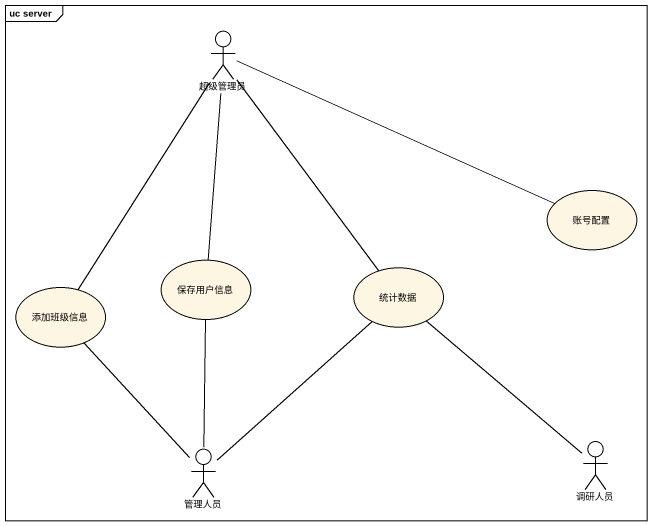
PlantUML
@startuml
mainframe uc server
actor 超级管理员
usecase 账号配置
usecase 保存用户信息
usecase 统计数据
usecase 添加班级信息
actor 管理人员
actor 调研人员
超级管理员 -right- 账号配置
超级管理员 -- 保存用户信息
超级管理员 -- 统计数据
超级管理员 -- 添加班级信息
管理人员 -up- 保存用户信息
管理人员 -up- 统计数据
管理人员 -up- 添加班级信息
调研人员 -up- 统计数据
@enduml
